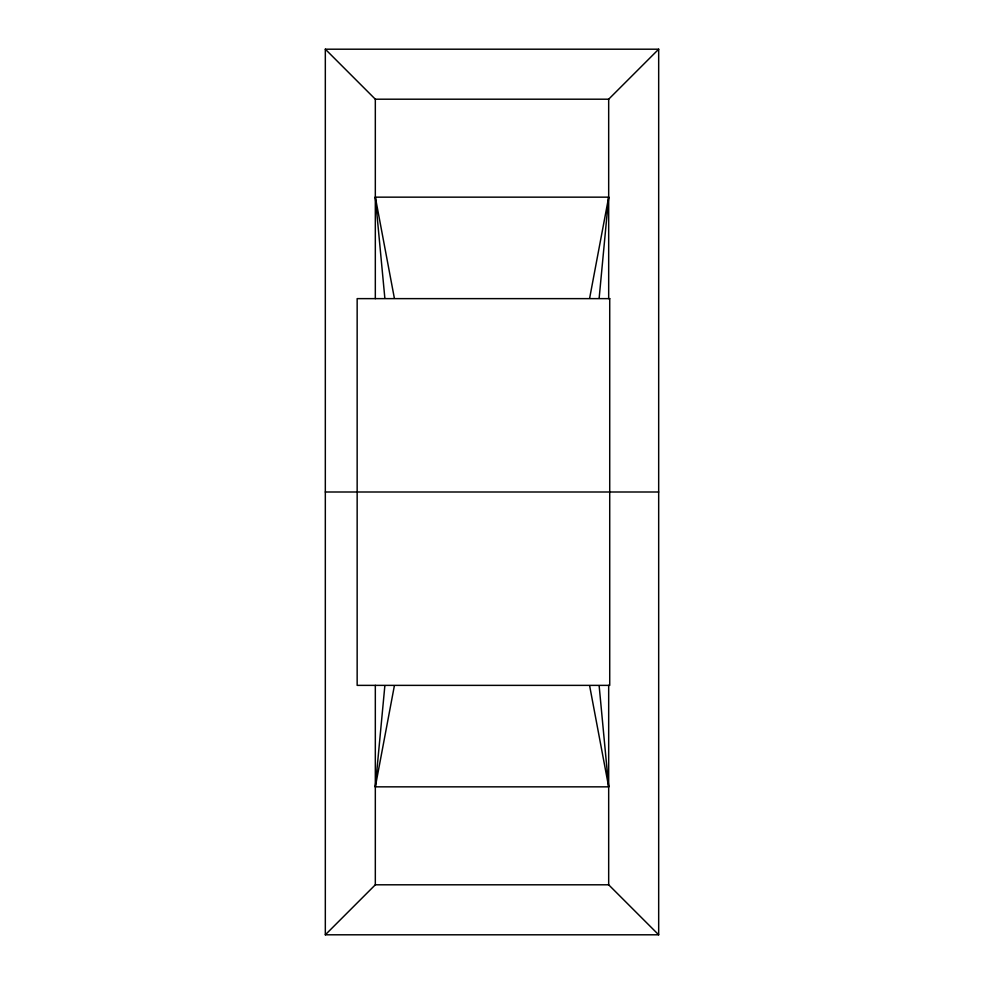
<?xml version="1.0" encoding="UTF-8"?>
<svg xmlns="http://www.w3.org/2000/svg" width="984" height="984" viewBox="0 0 984 984"><rect width="100%" height="100%" fill="white"/><g stroke="black" fill="none" stroke-linecap="round" stroke-linejoin="round"><path stroke-width="1.48" d="M599.17 686.02L608.678 786.843L375.322 786.843L384.83 686.02M599.17 297.98L608.678 197.157L375.322 197.157L384.83 297.98M375.322 786.843L394.313 686.057M589.687 297.943L608.678 197.157M325.323 49.2L375.322 99.2L608.678 99.2L658.677 49.2L325.323 49.2L325.323 934.8L658.677 934.8L658.677 49.2M325.323 934.8L375.322 884.801L608.678 884.801L658.677 934.8M325.323 492L609.723 492M610.191 492L658.677 492M589.687 686.057L608.678 786.843M375.322 197.157L394.313 297.943M608.678 99.2L608.678 298.669M608.678 685.331L608.678 884.801M375.322 99.2L375.322 298.669M375.322 685.331L375.322 884.801M609.723 298.632L357.155 298.632L357.155 685.368L609.723 685.368L609.723 298.632"/></g></svg>
